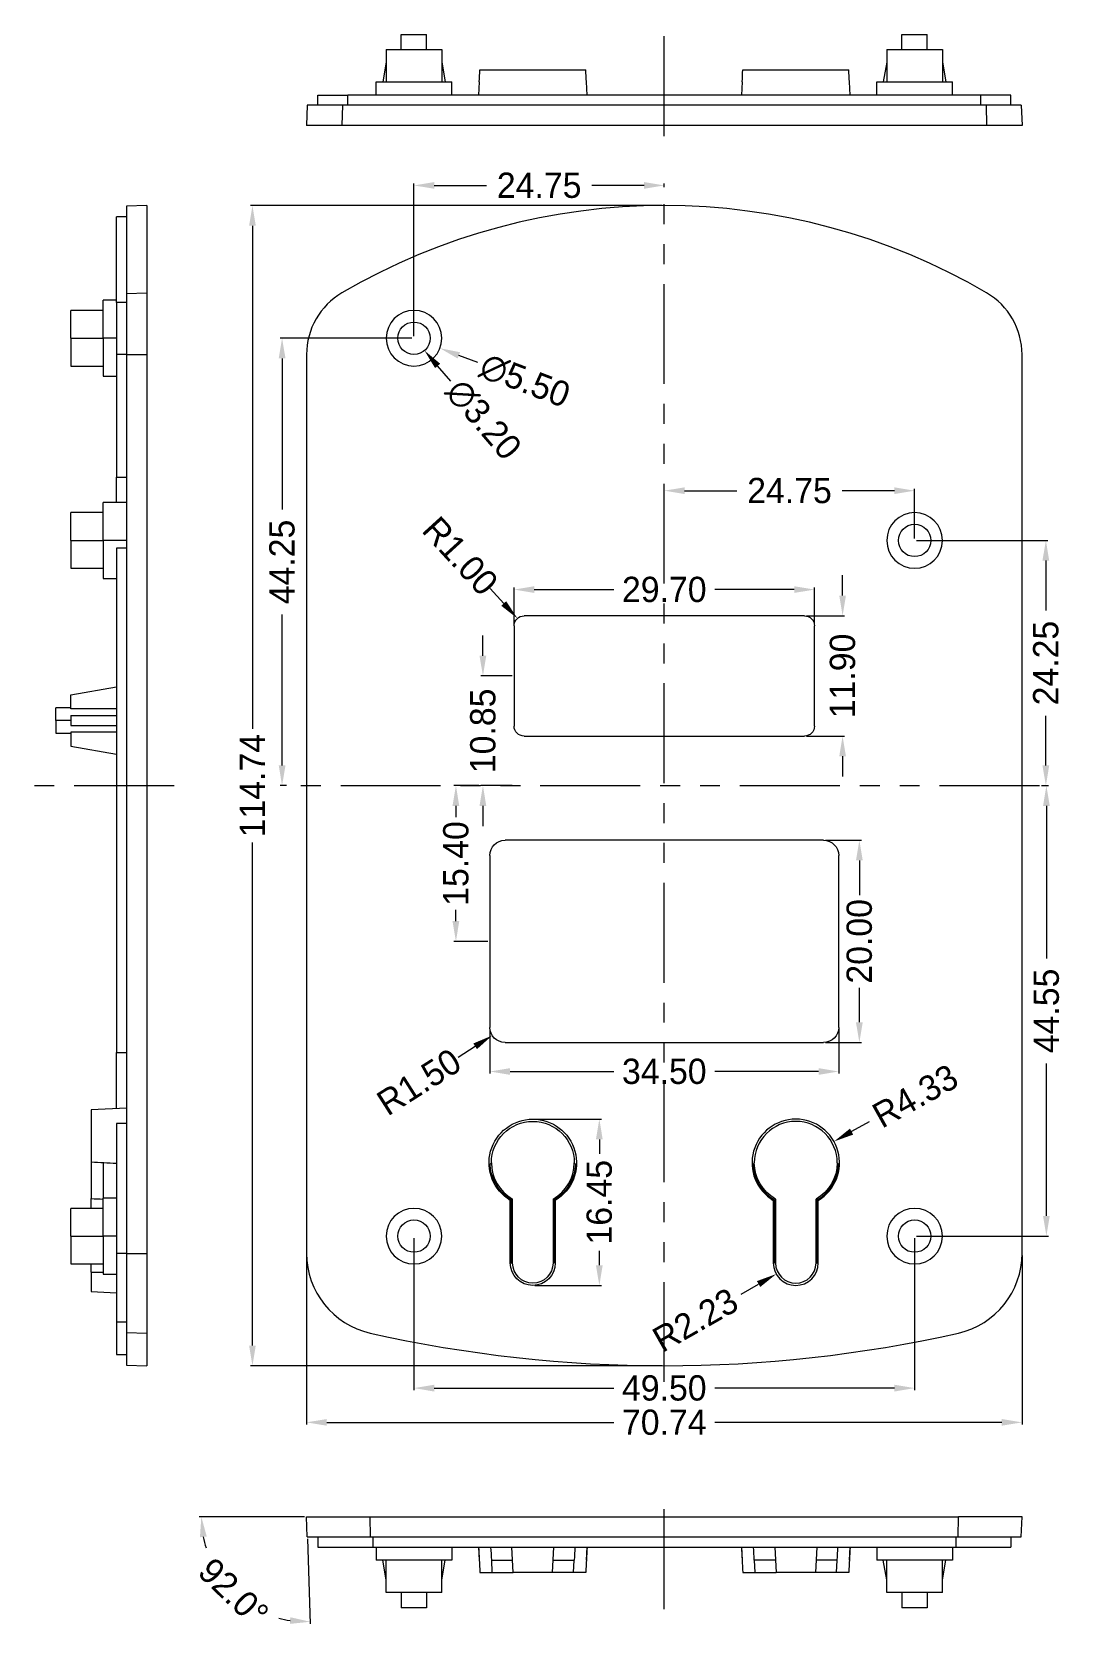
# Model space of a CAD drawing. Extents: x -222 to 335, y 201 to 414.
# Drawn here: x -222 to -120.1, y 209.3 to 367.5 of the extents above; entities that cross this region are included whole.
import ezdxf

# ---------------------------------------------------------------- set-up
doc = ezdxf.new("R2010")
doc.units = 0
doc.header["$MEASUREMENT"] = 0
doc.linetypes.add('PHANTOM', pattern=[2.5, 1.25, -0.25, 0.25, -0.25, 0.25, -0.25])
doc.layers.add('20', color=7, linetype='Continuous')
doc.dimstyles.get("Standard").update_dxf_attribs({"dimtxt": 0.18, "dimasz": 0.18, "dimexe": 0.18, "dimexo": 0.0625, "dimgap": 0.09, "dimtad": 0, "dimtih": 1, "dimtoh": 1, "dimdec": 4, "dimzin": 0, "dimdsep": 46, "dimtxsty": 'Standard', "dimcen": 0.09, "dimadec": 0, "dimazin": 0, "dimtfac": 1, "dimtdec": 4, "dimtofl": 0, "dimtmove": 0, "dimatfit": 3, "dimfxl": 0, "dimtolj": 1, "dimtzin": 0, "dimarcsym": 0})

# ---------------------------------------------------------------- blocks, each defined once
blk = doc.blocks.new('*D75')
at = {"color": 4, "linetype": 'Continuous', "lineweight": 9}
for p, q in [((-184.25, 248.25), (-184.25, 233.22)), ((-134.75, 248.25), (-134.75, 233.22)), ((-182.25, 233.42), (-164.49, 233.42)), ((-136.75, 233.42), (-154.51, 233.42))]:
    blk.add_line(p, q, dxfattribs=at)
for points in [[(-182.25, 233.75), (-182.25, 233.08), (-184.25, 233.42)], [(-136.75, 233.75), (-136.75, 233.08), (-134.75, 233.42)]]:
    blk.add_solid(points, dxfattribs=at)
at = {"layer": 'Defpoints', "color": 0, "linetype": 'Continuous', "lineweight": 9}
for p in [(-184.25, 248.45), (-134.75, 248.45), (-134.75, 233.42)]:
    blk.add_point(p, dxfattribs=at)
at = {"color": 3, "linetype": 'Continuous', "lineweight": 9, "insert": (-159.5, 233.42), "char_height": 2.5, "attachment_point": 5}
blk.add_mtext('\\A1;49.50', dxfattribs=at)
blk = doc.blocks.new('*D76')
at = {"color": 4, "linetype": 'Continuous', "lineweight": 9}
for p, q in [((-194.87, 246.53), (-194.87, 229.83)), ((-124.13, 246.53), (-124.13, 229.83)), ((-192.87, 230.03), (-164.49, 230.03)), ((-126.13, 230.03), (-154.51, 230.03))]:
    blk.add_line(p, q, dxfattribs=at)
for points in [[(-192.87, 230.36), (-192.87, 229.7), (-194.87, 230.03)], [(-126.13, 230.36), (-126.13, 229.7), (-124.13, 230.03)]]:
    blk.add_solid(points, dxfattribs=at)
at = {"layer": 'Defpoints', "color": 0, "linetype": 'Continuous', "lineweight": 9}
for p in [(-194.87, 246.73), (-124.13, 246.73), (-124.13, 230.03)]:
    blk.add_point(p, dxfattribs=at)
at = {"color": 3, "linetype": 'Continuous', "lineweight": 9, "insert": (-159.5, 230.03), "char_height": 2.5, "attachment_point": 5}
blk.add_mtext('\\A1;70.74', dxfattribs=at)
blk = doc.blocks.new('*D77')
at = {"color": 4, "linetype": 'Continuous', "lineweight": 9}
for p, q in [((-176.75, 268.9), (-176.75, 264.53)), ((-142.25, 268.9), (-142.25, 264.53)), ((-174.75, 264.73), (-164.49, 264.73)), ((-144.25, 264.73), (-154.51, 264.73))]:
    blk.add_line(p, q, dxfattribs=at)
for points in [[(-174.75, 265.06), (-174.75, 264.4), (-176.75, 264.73)], [(-144.25, 265.06), (-144.25, 264.4), (-142.25, 264.73)]]:
    blk.add_solid(points, dxfattribs=at)
at = {"layer": 'Defpoints', "color": 0, "linetype": 'Continuous', "lineweight": 9}
for p in [(-176.75, 269.1), (-142.25, 269.1), (-142.25, 264.73)]:
    blk.add_point(p, dxfattribs=at)
at = {"color": 3, "linetype": 'Continuous', "lineweight": 9, "insert": (-159.5, 264.73), "char_height": 2.5, "attachment_point": 5}
blk.add_mtext('\\A1;34.50', dxfattribs=at)
blk = doc.blocks.new('*D78')
at = {"color": 4, "linetype": 'Continuous', "lineweight": 9}
for p, q in [((-174.35, 309), (-174.35, 312.59)), ((-172.35, 312.39), (-164.49, 312.39)), ((-146.65, 312.39), (-154.51, 312.39)), ((-144.65, 309), (-144.65, 312.59))]:
    blk.add_line(p, q, dxfattribs=at)
for points in [[(-172.35, 312.72), (-172.35, 312.06), (-174.35, 312.39)], [(-146.65, 312.72), (-146.65, 312.06), (-144.65, 312.39)]]:
    blk.add_solid(points, dxfattribs=at)
at = {"layer": 'Defpoints', "color": 0, "linetype": 'Continuous', "lineweight": 9}
for p in [(-144.65, 312.39), (-174.35, 308.8), (-144.65, 308.8)]:
    blk.add_point(p, dxfattribs=at)
at = {"color": 3, "linetype": 'Continuous', "lineweight": 9, "insert": (-159.5, 312.39), "char_height": 2.5, "attachment_point": 5}
blk.add_mtext('\\A1;29.70', dxfattribs=at)
blk = doc.blocks.new('*D79')
at = {"color": 4, "linetype": 'Continuous', "lineweight": 9}
for p, q in [((-184.25, 337.45), (-184.25, 352.56)), ((-182.25, 352.36), (-177.07, 352.36)), ((-161.5, 352.36), (-166.67, 352.36)), ((-159.5, 352.2), (-159.5, 352.56))]:
    blk.add_line(p, q, dxfattribs=at)
for points in [[(-182.25, 352.69), (-182.25, 352.03), (-184.25, 352.36)], [(-161.5, 352.69), (-161.5, 352.03), (-159.5, 352.36)]]:
    blk.add_solid(points, dxfattribs=at)
at = {"layer": 'Defpoints', "color": 0, "linetype": 'Continuous', "lineweight": 9}
for p in [(-184.25, 352.36), (-159.5, 352), (-184.25, 337.25)]:
    blk.add_point(p, dxfattribs=at)
at = {"color": 3, "linetype": 'Continuous', "lineweight": 9, "insert": (-171.87, 352.36), "char_height": 2.5, "attachment_point": 5}
blk.add_mtext('\\A1;24.75', dxfattribs=at)
blk = doc.blocks.new('*D80')
at = {"color": 4, "linetype": 'Continuous', "lineweight": 9}
for p, q in [((-159.5, 317.45), (-159.5, 322.37)), ((-157.5, 322.17), (-152.32, 322.17)), ((-136.75, 322.17), (-141.92, 322.17)), ((-134.75, 317.45), (-134.75, 322.37))]:
    blk.add_line(p, q, dxfattribs=at)
for points in [[(-157.5, 322.5), (-157.5, 321.84), (-159.5, 322.17)], [(-136.75, 322.5), (-136.75, 321.84), (-134.75, 322.17)]]:
    blk.add_solid(points, dxfattribs=at)
at = {"layer": 'Defpoints', "color": 0, "linetype": 'Continuous', "lineweight": 9}
for p in [(-159.5, 322.17), (-159.5, 317.25), (-134.75, 317.25)]:
    blk.add_point(p, dxfattribs=at)
at = {"color": 3, "linetype": 'Continuous', "lineweight": 9, "insert": (-147.12, 322.17), "char_height": 2.5, "attachment_point": 5}
blk.add_mtext('\\A1;24.75', dxfattribs=at)
blk = doc.blocks.new('*D81')
at = {"color": 4, "linetype": 'Continuous', "lineweight": 9}
for p, q in [((-159.7, 350.37), (-200.42, 350.37)), ((-200.22, 348.37), (-200.22, 298.61)), ((-200.22, 237.63), (-200.22, 287.38)), ((-159.7, 235.63), (-200.42, 235.63))]:
    blk.add_line(p, q, dxfattribs=at)
for points in [[(-200.55, 348.37), (-199.89, 348.37), (-200.22, 350.37)], [(-200.55, 237.63), (-199.89, 237.63), (-200.22, 235.63)]]:
    blk.add_solid(points, dxfattribs=at)
at = {"layer": 'Defpoints', "color": 0, "linetype": 'Continuous', "lineweight": 9}
for p in [(-159.5, 350.37), (-200.22, 235.63), (-159.5, 235.63)]:
    blk.add_point(p, dxfattribs=at)
at = {"color": 3, "linetype": 'Continuous', "lineweight": 9, "insert": (-200.22, 293), "char_height": 2.5, "attachment_point": 5, "rotation": 90}
blk.add_mtext('\\A1;114.74', dxfattribs=at)
blk = doc.blocks.new('*D82')
at = {"color": 4, "linetype": 'Continuous', "lineweight": 9}
for p, q in [((-122.21, 293), (-121.52, 293)), ((-121.72, 291), (-121.72, 275.92)), ((-121.72, 250.45), (-121.72, 265.52)), ((-134.55, 248.45), (-121.52, 248.45))]:
    blk.add_line(p, q, dxfattribs=at)
for points in [[(-122.05, 291), (-121.39, 291), (-121.72, 293)], [(-122.05, 250.45), (-121.39, 250.45), (-121.72, 248.45)]]:
    blk.add_solid(points, dxfattribs=at)
at = {"layer": 'Defpoints', "color": 0, "linetype": 'Continuous', "lineweight": 9}
for p in [(-122.41, 293), (-121.72, 293), (-134.75, 248.45)]:
    blk.add_point(p, dxfattribs=at)
at = {"color": 3, "linetype": 'Continuous', "lineweight": 9, "insert": (-121.72, 270.72), "char_height": 2.5, "attachment_point": 5, "rotation": 90}
blk.add_mtext('\\A1;44.55', dxfattribs=at)
blk = doc.blocks.new('*D83')
at = {"color": 4, "linetype": 'Continuous', "lineweight": 9}
for p, q in [((-134.55, 317.25), (-121.57, 317.25)), ((-121.77, 315.25), (-121.77, 310.32)), ((-121.77, 295), (-121.77, 299.92)), ((-122.21, 293), (-121.57, 293))]:
    blk.add_line(p, q, dxfattribs=at)
for points in [[(-122.11, 315.25), (-121.44, 315.25), (-121.77, 317.25)], [(-122.11, 295), (-121.44, 295), (-121.77, 293)]]:
    blk.add_solid(points, dxfattribs=at)
at = {"layer": 'Defpoints', "color": 0, "linetype": 'Continuous', "lineweight": 9}
for p in [(-134.75, 317.25), (-121.77, 317.25), (-122.41, 293)]:
    blk.add_point(p, dxfattribs=at)
at = {"color": 3, "linetype": 'Continuous', "lineweight": 9, "insert": (-121.77, 305.12), "char_height": 2.5, "attachment_point": 5, "rotation": 90}
blk.add_mtext('\\A1;24.25', dxfattribs=at)
blk = doc.blocks.new('*D84')
at = {"color": 4, "linetype": 'Continuous', "lineweight": 9}
for p, q in [((-184.45, 337.25), (-197.49, 337.25)), ((-197.29, 335.25), (-197.29, 320.32)), ((-197.29, 295), (-197.29, 309.92)), ((-196.86, 293), (-197.49, 293))]:
    blk.add_line(p, q, dxfattribs=at)
for points in [[(-197.62, 335.25), (-196.95, 335.25), (-197.29, 337.25)], [(-197.62, 295), (-196.95, 295), (-197.29, 293)]]:
    blk.add_solid(points, dxfattribs=at)
at = {"layer": 'Defpoints', "color": 0, "linetype": 'Continuous', "lineweight": 9}
for p in [(-197.29, 337.25), (-184.25, 337.25), (-196.66, 293)]:
    blk.add_point(p, dxfattribs=at)
at = {"color": 3, "linetype": 'Continuous', "lineweight": 9, "insert": (-197.29, 315.12), "char_height": 2.5, "attachment_point": 5, "rotation": 90}
blk.add_mtext('\\A1;44.25', dxfattribs=at)
blk = doc.blocks.new('*D85')
at = {"color": 4, "linetype": 'Continuous', "lineweight": 9}
for p, q in [((-177.43, 305.85), (-177.43, 307.85)), ((-174.55, 303.85), (-177.63, 303.85)), ((-174.55, 293), (-177.63, 293)), ((-177.43, 291), (-177.43, 289))]:
    blk.add_line(p, q, dxfattribs=at)
for points in [[(-177.77, 305.85), (-177.1, 305.85), (-177.43, 303.85)], [(-177.77, 291), (-177.1, 291), (-177.43, 293)]]:
    blk.add_solid(points, dxfattribs=at)
at = {"layer": 'Defpoints', "color": 0, "linetype": 'Continuous', "lineweight": 9}
for p in [(-177.43, 303.85), (-174.35, 303.85), (-174.35, 293)]:
    blk.add_point(p, dxfattribs=at)
at = {"color": 3, "linetype": 'Continuous', "lineweight": 9, "insert": (-177.43, 298.42), "char_height": 2.5, "attachment_point": 5, "rotation": 90}
blk.add_mtext('\\A1;10.85', dxfattribs=at)
blk = doc.blocks.new('*D86')
at = {"color": 4, "linetype": 'Continuous', "lineweight": 9}
for p, q in [((-177.83, 293), (-180.3, 293)), ((-180.1, 291), (-180.1, 289.87)), ((-180.1, 279.6), (-180.1, 280.72)), ((-176.95, 277.6), (-180.3, 277.6))]:
    blk.add_line(p, q, dxfattribs=at)
for points in [[(-180.44, 291), (-179.77, 291), (-180.1, 293)], [(-180.44, 279.6), (-179.77, 279.6), (-180.1, 277.6)]]:
    blk.add_solid(points, dxfattribs=at)
at = {"layer": 'Defpoints', "color": 0, "linetype": 'Continuous', "lineweight": 9}
for p in [(-180.1, 293), (-177.63, 293), (-176.75, 277.6)]:
    blk.add_point(p, dxfattribs=at)
at = {"color": 3, "linetype": 'Continuous', "lineweight": 9, "insert": (-180.1, 285.3), "char_height": 2.5, "attachment_point": 5, "rotation": 90}
blk.add_mtext('\\A1;15.40', dxfattribs=at)
blk = doc.blocks.new('*D87')
at = {"color": 4, "linetype": 'Continuous', "lineweight": 9}
for p, q in [((-141.87, 311.8), (-141.87, 313.8)), ((-145.45, 309.8), (-141.67, 309.8)), ((-145.45, 297.9), (-141.67, 297.9)), ((-141.87, 295.9), (-141.87, 293.9))]:
    blk.add_line(p, q, dxfattribs=at)
for points in [[(-142.2, 311.8), (-141.54, 311.8), (-141.87, 309.8)], [(-142.2, 295.9), (-141.54, 295.9), (-141.87, 297.9)]]:
    blk.add_solid(points, dxfattribs=at)
at = {"layer": 'Defpoints', "color": 0, "linetype": 'Continuous', "lineweight": 9}
for p in [(-145.65, 309.8), (-145.65, 297.9), (-141.87, 297.9)]:
    blk.add_point(p, dxfattribs=at)
at = {"color": 3, "linetype": 'Continuous', "lineweight": 9, "insert": (-141.87, 303.85), "char_height": 2.5, "attachment_point": 5, "rotation": 90}
blk.add_mtext('\\A1;11.90', dxfattribs=at)
blk = doc.blocks.new('*D88')
at = {"color": 4, "linetype": 'Continuous', "lineweight": 9}
for p, q in [((-143.55, 287.6), (-140.01, 287.6)), ((-140.21, 285.6), (-140.21, 282.17)), ((-140.21, 269.6), (-140.21, 273.02)), ((-143.55, 267.6), (-140.01, 267.6))]:
    blk.add_line(p, q, dxfattribs=at)
for points in [[(-140.55, 285.6), (-139.88, 285.6), (-140.21, 287.6)], [(-140.55, 269.6), (-139.88, 269.6), (-140.21, 267.6)]]:
    blk.add_solid(points, dxfattribs=at)
at = {"layer": 'Defpoints', "color": 0, "linetype": 'Continuous', "lineweight": 9}
for p in [(-143.75, 287.6), (-143.75, 267.6), (-140.21, 267.6)]:
    blk.add_point(p, dxfattribs=at)
at = {"color": 3, "linetype": 'Continuous', "lineweight": 9, "insert": (-140.21, 277.6), "char_height": 2.5, "attachment_point": 5, "rotation": 90}
blk.add_mtext('\\A1;20.00', dxfattribs=at)
blk = doc.blocks.new('*D89')
at = {"color": 4, "linetype": 'Continuous', "lineweight": 9}
blk.add_line((-176.72, 312.49), (-175.37, 311.01), dxfattribs=at)
blk.add_solid([(-175.13, 311.24), (-175.62, 310.79), (-174.02, 309.54)], dxfattribs=at)
at = {"layer": 'Defpoints', "color": 0, "linetype": 'Continuous', "lineweight": 9}
for p in [(-174.02, 309.54), (-173.35, 308.8)]:
    blk.add_point(p, dxfattribs=at)
at = {"color": 3, "linetype": 'Continuous', "lineweight": 9, "insert": (-179.67, 315.71), "char_height": 2.5, "attachment_point": 5, "rotation": 312.4069}
blk.add_mtext('\\A1;R1.00', dxfattribs=at)
blk = doc.blocks.new('*D90')
at = {"color": 4, "linetype": 'Continuous', "lineweight": 9}
blk.add_line((-179.89, 266.14), (-178.2, 267.22), dxfattribs=at)
blk.add_solid([(-178.38, 267.5), (-178.02, 266.94), (-176.51, 268.29)], dxfattribs=at)
at = {"layer": 'Defpoints', "color": 0, "linetype": 'Continuous', "lineweight": 9}
for p in [(-175.25, 269.1), (-176.51, 268.29)]:
    blk.add_point(p, dxfattribs=at)
at = {"color": 3, "linetype": 'Continuous', "lineweight": 9, "insert": (-183.75, 263.69), "char_height": 2.5, "attachment_point": 5, "rotation": 32.4868}
blk.add_mtext('\\A1;R1.50', dxfattribs=at)
blk = doc.blocks.new('*D91')
at = {"color": 4, "linetype": 'Continuous', "lineweight": 9}
blk.add_line((-177.94, 334.84), (-179.81, 335.55), dxfattribs=at)
blk.add_solid([(-179.69, 335.86), (-179.93, 335.24), (-181.68, 336.26)], dxfattribs=at)
at = {"layer": 'Defpoints', "color": 0, "linetype": 'Continuous', "lineweight": 9}
for p in [(-186.82, 338.23), (-181.68, 336.26)]:
    blk.add_point(p, dxfattribs=at)
at = {"color": 3, "linetype": 'Continuous', "lineweight": 9, "insert": (-173.28, 333.05), "char_height": 2.5, "attachment_point": 5, "rotation": 339.0641}
blk.add_mtext('\\A1;∅5.50', dxfattribs=at)
blk = doc.blocks.new('*D92')
at = {"color": 4, "linetype": 'Continuous', "lineweight": 9}
blk.add_line((-180.61, 332.99), (-181.91, 334.51), dxfattribs=at)
blk.add_solid([(-181.66, 334.73), (-182.16, 334.29), (-183.21, 336.03)], dxfattribs=at)
at = {"layer": 'Defpoints', "color": 0, "linetype": 'Continuous', "lineweight": 9}
for p in [(-185.29, 338.46), (-183.21, 336.03)]:
    blk.add_point(p, dxfattribs=at)
at = {"color": 3, "linetype": 'Continuous', "lineweight": 9, "insert": (-177.37, 329.2), "char_height": 2.5, "attachment_point": 5, "rotation": 310.518}
blk.add_mtext('\\A1;∅3.20', dxfattribs=at)
blk = doc.blocks.new('*D94')
at = {"color": 4, "linetype": 'Continuous', "lineweight": 9}
blk.add_line((-139.23, 259.76), (-140.98, 258.79), dxfattribs=at)
blk.add_solid([(-141.14, 259.08), (-140.82, 258.49), (-142.72, 257.81)], dxfattribs=at)
at = {"layer": 'Defpoints', "color": 0, "linetype": 'Continuous', "lineweight": 9}
for p in [(-142.72, 257.81), (-146.5, 255.7)]:
    blk.add_point(p, dxfattribs=at)
at = {"color": 3, "linetype": 'Continuous', "lineweight": 9, "insert": (-134.69, 262.3), "char_height": 2.5, "attachment_point": 5, "rotation": 29.2227}
blk.add_mtext('\\A1;R4.33', dxfattribs=at)
blk = doc.blocks.new('*D95')
at = {"color": 4, "linetype": 'Continuous', "lineweight": 9}
blk.add_line((-151.91, 242.72), (-150.17, 243.71), dxfattribs=at)
blk.add_solid([(-150.34, 244), (-150.01, 243.42), (-148.43, 244.7)], dxfattribs=at)
at = {"layer": 'Defpoints', "color": 0, "linetype": 'Continuous', "lineweight": 9}
for p in [(-146.5, 245.8), (-148.43, 244.7)]:
    blk.add_point(p, dxfattribs=at)
at = {"color": 3, "linetype": 'Continuous', "lineweight": 9, "insert": (-156.43, 240.15), "char_height": 2.5, "attachment_point": 5, "rotation": 29.6201}
blk.add_mtext('\\A1;R2.23', dxfattribs=at)
blk = doc.blocks.new('*D96')
at = {"color": 4, "linetype": 'Continuous', "lineweight": 9}
for p, q in [((-172.3, 260.02), (-165.72, 260.02)), ((-165.92, 258.02), (-165.92, 256.58)), ((-165.92, 245.57), (-165.92, 247.01)), ((-172.3, 243.57), (-165.72, 243.57))]:
    blk.add_line(p, q, dxfattribs=at)
for points in [[(-166.26, 258.02), (-165.59, 258.02), (-165.92, 260.02)], [(-166.26, 245.57), (-165.59, 245.57), (-165.92, 243.57)]]:
    blk.add_solid(points, dxfattribs=at)
at = {"layer": 'Defpoints', "color": 0, "linetype": 'Continuous', "lineweight": 9}
for p in [(-172.5, 260.02), (-172.5, 243.57), (-165.92, 243.57)]:
    blk.add_point(p, dxfattribs=at)
at = {"color": 3, "linetype": 'Continuous', "lineweight": 9, "insert": (-165.92, 251.8), "char_height": 2.5, "attachment_point": 5, "rotation": 90}
blk.add_mtext('\\A1;16.45', dxfattribs=at)
blk = doc.blocks.new('*D130')
at = {"color": 4, "linetype": 'Continuous', "lineweight": 9}
for p, q in [((-195.07, 220.7), (-205.47, 220.7)), ((-194.79, 218.5), (-194.5, 210.11))]:
    blk.add_line(p, q, dxfattribs=at)
for start, end in [(191.0381, 197.3091), (254.6909, 260.9619)]:
    blk.add_arc((-194.87, 220.7), 10.4, start, end, dxfattribs=at)
for points in [[(-205.41, 218.67), (-204.74, 218.74), (-205.27, 220.7)], [(-196.48, 210.76), (-196.52, 210.1), (-194.51, 210.31)]]:
    blk.add_solid(points, dxfattribs=at)
at = {"layer": 'Defpoints', "color": 0, "linetype": 'Continuous', "lineweight": 9}
for p in [(-194.87, 220.7), (-194.87, 220.7), (-188.57, 220.7), (-194.8, 218.7), (-203.81, 215.39)]:
    blk.add_point(p, dxfattribs=at)
at = {"color": 3, "linetype": 'Continuous', "lineweight": 9, "insert": (-202.09, 213.22), "char_height": 2.5, "attachment_point": 5, "rotation": 316}
blk.add_mtext('\\A1;92.0°', dxfattribs=at)

msp = doc.modelspace()

# ---------------------------------------------------------------- linework, layer by layer
at = {"layer": '20', "color": 7, "linetype": 'Continuous', "lineweight": 9}
for p, q in [((-185.498, 365.795), (-185.498, 367.295)), ((-185.498, 367.295), (-182.998, 367.295)), ((-182.998, 365.795), (-182.998, 367.295)), ((-135.998, 367.295), (-133.498, 367.295)), ((-135.998, 365.795), (-135.998, 367.295)), ((-133.498, 365.795), (-133.498, 367.295)), ((-186.998, 365.795), (-186.998, 362.595)), ((-186.998, 365.795), (-181.498, 365.795)), ((-181.498, 365.795), (-181.498, 362.595)), ((-137.498, 365.795), (-137.498, 362.595)), ((-137.498, 365.795), (-131.998, 365.795)), ((-131.998, 365.795), (-131.998, 362.595)), ((-186.998, 364.548), (-187.343, 362.595)), ((-181.498, 364.548), (-181.154, 362.595)), ((-137.498, 364.548), (-137.843, 362.595)), ((-131.998, 364.548), (-131.654, 362.595)), ((-187.998, 361.295), (-187.998, 362.595)), ((-187.998, 362.595), (-180.498, 362.595)), ((-180.498, 361.295), (-180.498, 362.595)), ((-177.798, 362.595), (-177.867, 361.295)), ((-177.735, 363.795), (-167.262, 363.795)), ((-167.13, 361.295), (-167.198, 362.595)), ((-151.798, 362.595), (-151.867, 361.295)), ((-151.735, 363.795), (-141.262, 363.795)), ((-141.13, 361.295), (-141.198, 362.595)), ((-138.498, 361.295), (-138.498, 362.595)), ((-138.498, 362.595), (-130.998, 362.595)), ((-130.998, 361.295), (-130.998, 362.595)), ((-193.748, 360.295), (-193.748, 361.295)), ((-193.748, 361.295), (-190.801, 361.295)), ((-190.801, 360.295), (-190.801, 361.295)), ((-128.196, 361.295), (-190.801, 361.295)), ((-128.196, 360.295), (-128.196, 361.295)), ((-125.248, 361.295), (-128.196, 361.295)), ((-125.248, 360.295), (-125.248, 361.295)), ((-194.798, 360.295), (-194.868, 358.295)), ((-191.33, 360.295), (-194.798, 360.295)), ((-191.33, 360.295), (-191.366, 358.295)), ((-127.667, 360.295), (-191.33, 360.295)), ((-127.667, 360.295), (-127.631, 358.295)), ((-124.198, 360.295), (-127.667, 360.295)), ((-124.198, 360.295), (-124.129, 358.295)), ((-191.366, 358.295), (-194.868, 358.295)), ((-127.631, 358.295), (-191.366, 358.295)), ((-124.129, 358.295), (-127.631, 358.295)), ((-210.662, 350.367), (-212.662, 350.297)), ((-212.662, 350.297), (-212.662, 341.678)), ((-210.662, 350.367), (-210.662, 341.738)), ((-213.662, 340.771), (-213.662, 349.247)), ((-212.662, 349.247), (-213.662, 349.247)), ((-214.962, 337.247), (-214.962, 340.997)), ((-213.662, 340.997), (-214.962, 340.997)), ((-212.662, 340.771), (-213.662, 340.771)), ((-213.662, 340.771), (-213.662, 335.634)), ((-212.662, 341.678), (-210.662, 341.738)), ((-212.662, 341.678), (-212.662, 335.634)), ((-210.662, 341.738), (-210.662, 335.634)), ((-218.162, 337.247), (-218.162, 339.997)), ((-214.962, 339.997), (-218.162, 339.997)), ((-218.162, 337.247), (-218.162, 334.497)), ((-218.162, 337.247), (-214.962, 337.247)), ((-213.662, 337.247), (-214.962, 337.247)), ((-214.962, 337.247), (-214.962, 333.497)), ((-212.662, 335.634), (-213.662, 335.634)), ((-213.662, 335.634), (-213.662, 323.497)), ((-212.662, 335.634), (-212.662, 246.734)), ((-212.662, 335.634), (-210.662, 335.634)), ((-210.662, 335.634), (-210.662, 246.734)), ((-194.868, 335.634), (-194.868, 246.734)), ((-124.129, 246.734), (-124.129, 335.634)), ((-218.162, 334.497), (-214.962, 334.497)), ((-214.962, 333.497), (-213.662, 333.497)), ((-213.662, 323.497), (-212.662, 323.497)), ((-213.662, 320.996), (-213.662, 323.497)), ((-218.162, 317.247), (-218.162, 319.997)), ((-214.962, 319.997), (-218.162, 319.997)), ((-212.662, 320.997), (-214.962, 320.997)), ((-214.962, 317.247), (-214.962, 320.997)), ((-218.162, 317.247), (-218.162, 314.497)), ((-218.162, 317.247), (-214.962, 317.247)), ((-212.662, 317.247), (-214.962, 317.247)), ((-214.962, 317.247), (-214.962, 313.497)), ((-213.662, 316.497), (-213.662, 266.597)), ((-212.662, 316.497), (-213.662, 316.497)), ((-218.162, 314.497), (-214.962, 314.497)), ((-214.962, 313.497), (-213.662, 313.497)), ((-174.348, 308.797), (-174.348, 298.897)), ((-145.648, 309.797), (-173.348, 309.797)), ((-144.648, 298.897), (-144.648, 308.797)), ((-218.162, 301.977), (-213.662, 302.771)), ((-218.162, 300.697), (-219.662, 300.697)), ((-219.662, 299.447), (-219.662, 300.697)), ((-218.162, 300.593), (-218.162, 301.977)), ((-218.162, 299.447), (-219.662, 299.447)), ((-219.662, 299.447), (-219.662, 298.197)), ((-213.662, 300.593), (-218.162, 300.593)), ((-218.162, 299.947), (-218.162, 298.947)), ((-218.162, 299.947), (-213.662, 299.947)), ((-219.662, 298.197), (-218.162, 298.197)), ((-218.162, 298.947), (-213.662, 298.947)), ((-213.662, 298.301), (-218.162, 298.301)), ((-218.162, 298.301), (-218.162, 296.917)), ((-173.348, 297.897), (-145.648, 297.897)), ((-218.162, 296.917), (-213.662, 296.123)), ((-143.748, 287.597), (-175.248, 287.597)), ((-176.748, 286.097), (-176.748, 269.097)), ((-142.248, 269.097), (-142.248, 286.097)), ((-175.248, 267.597), (-143.748, 267.597)), ((-213.662, 261.065), (-213.662, 266.598)), ((-213.662, 266.597), (-212.662, 266.597)), ((-212.662, 261.118), (-216.162, 260.934)), ((-216.162, 260.934), (-216.162, 255.76)), ((-212.662, 259.597), (-213.662, 259.597)), ((-213.662, 259.597), (-213.662, 246.734)), ((-216.162, 255.76), (-216.162, 252.155)), ((-214.962, 255.697), (-214.962, 252.197)), ((-216.162, 251.197), (-216.162, 252.155)), ((-214.962, 248.447), (-214.962, 252.197)), ((-213.662, 252.197), (-214.962, 252.197)), ((-174.724, 245.797), (-174.724, 251.988)), ((-174.619, 245.797), (-174.619, 252.048)), ((-174.498, 245.797), (-174.498, 252.118)), ((-170.498, 252.118), (-170.498, 245.797)), ((-170.378, 252.048), (-170.378, 245.797)), ((-170.273, 251.988), (-170.273, 245.797)), ((-148.724, 251.988), (-148.724, 245.797)), ((-148.619, 252.048), (-148.619, 245.797)), ((-148.498, 252.118), (-148.498, 245.797)), ((-144.498, 245.797), (-144.498, 252.118)), ((-144.378, 245.797), (-144.378, 252.048)), ((-144.273, 245.797), (-144.273, 251.988)), ((-218.162, 248.447), (-218.162, 251.197)), ((-214.962, 251.197), (-218.162, 251.197)), ((-218.162, 248.447), (-214.962, 248.447)), ((-218.162, 248.447), (-218.162, 245.697)), ((-213.662, 248.447), (-214.962, 248.447)), ((-214.962, 248.447), (-214.962, 244.697)), ((-218.162, 245.697), (-214.962, 245.697)), ((-216.162, 244.897), (-216.162, 245.697)), ((-212.662, 246.734), (-213.662, 246.734)), ((-213.662, 246.734), (-213.662, 239.954)), ((-212.662, 246.734), (-210.662, 246.734)), ((-212.662, 246.734), (-212.662, 238.93)), ((-210.662, 246.734), (-210.662, 238.862)), ((-174.724, 245.797), (-174.619, 245.797)), ((-174.619, 245.797), (-174.498, 245.797)), ((-170.378, 245.797), (-170.498, 245.797)), ((-170.273, 245.797), (-170.378, 245.797)), ((-148.724, 245.797), (-148.619, 245.797)), ((-148.498, 245.797), (-148.619, 245.797)), ((-144.498, 245.797), (-144.378, 245.797)), ((-144.273, 245.797), (-144.378, 245.797)), ((-216.162, 244.897), (-214.962, 244.897)), ((-216.162, 244.897), (-216.162, 242.96)), ((-214.962, 244.697), (-213.662, 244.697)), ((-216.162, 242.96), (-213.662, 242.829)), ((-212.662, 239.954), (-213.662, 239.954)), ((-213.662, 239.954), (-213.662, 236.747)), ((-212.662, 238.93), (-210.662, 238.862)), ((-212.662, 238.93), (-212.662, 235.697)), ((-210.662, 238.862), (-210.662, 235.627)), ((-213.662, 236.747), (-212.662, 236.747)), ((-212.662, 235.697), (-210.662, 235.627)), ((-194.798, 218.698), (-194.868, 220.698)), ((-194.868, 220.698), (-188.572, 220.698)), ((-188.557, 218.698), (-188.572, 220.698)), ((-188.572, 220.698), (-130.425, 220.698)), ((-130.44, 218.698), (-130.425, 220.698)), ((-124.129, 220.698), (-130.425, 220.698)), ((-124.198, 218.698), (-124.129, 220.698)), ((-194.798, 218.698), (-188.557, 218.698)), ((-193.748, 218.698), (-193.748, 217.697)), ((-188.557, 218.698), (-130.44, 218.698)), ((-188.326, 218.698), (-188.326, 217.697)), ((-130.671, 218.698), (-130.671, 217.697)), ((-130.44, 218.698), (-124.198, 218.698)), ((-125.248, 218.698), (-125.248, 217.697)), ((-193.748, 217.697), (-188.326, 217.697)), ((-188.326, 217.697), (-130.671, 217.697)), ((-187.998, 217.697), (-187.998, 216.398)), ((-180.498, 217.697), (-180.498, 216.398)), ((-177.867, 217.697), (-177.798, 216.397)), ((-174.436, 215.198), (-174.567, 217.697)), ((-170.561, 215.198), (-170.43, 217.697)), ((-167.198, 216.397), (-167.13, 217.697)), ((-151.867, 217.697), (-151.798, 216.397)), ((-148.567, 217.697), (-148.436, 215.198)), ((-144.43, 217.697), (-144.561, 215.198)), ((-141.198, 216.397), (-141.13, 217.697)), ((-138.498, 217.697), (-138.498, 216.398)), ((-130.998, 217.697), (-130.998, 216.398)), ((-130.671, 217.697), (-125.248, 217.697)), ((-180.498, 216.398), (-187.998, 216.398)), ((-186.998, 214.444), (-187.343, 216.397)), ((-186.998, 213.198), (-186.998, 216.398)), ((-181.498, 213.198), (-181.498, 216.398)), ((-181.498, 214.444), (-181.154, 216.397)), ((-176.598, 216.398), (-176.536, 215.198)), ((-176.598, 216.398), (-174.498, 216.398)), ((-170.498, 216.398), (-168.398, 216.398)), ((-168.461, 215.198), (-168.398, 216.398)), ((-148.498, 216.398), (-150.598, 216.398)), ((-150.598, 216.398), (-150.536, 215.198)), ((-142.398, 216.398), (-144.498, 216.398)), ((-142.461, 215.198), (-142.398, 216.398)), ((-130.998, 216.398), (-138.498, 216.398)), ((-137.498, 214.444), (-137.843, 216.397)), ((-137.498, 213.198), (-137.498, 216.398)), ((-131.998, 213.198), (-131.998, 216.398)), ((-131.998, 214.444), (-131.654, 216.397)), ((-177.735, 215.198), (-176.536, 215.198)), ((-176.536, 215.198), (-174.436, 215.198)), ((-170.561, 215.198), (-174.436, 215.198)), ((-168.461, 215.198), (-170.561, 215.198)), ((-167.262, 215.198), (-168.461, 215.198)), ((-151.735, 215.198), (-150.536, 215.198)), ((-150.536, 215.198), (-148.436, 215.198)), ((-144.561, 215.198), (-148.436, 215.198)), ((-142.461, 215.198), (-144.561, 215.198)), ((-141.262, 215.198), (-142.461, 215.198)), ((-181.498, 213.198), (-186.998, 213.198)), ((-185.498, 213.198), (-185.498, 211.698)), ((-182.998, 213.198), (-182.998, 211.698)), ((-131.998, 213.198), (-137.498, 213.198)), ((-135.998, 213.198), (-135.998, 211.698)), ((-133.498, 213.198), (-133.498, 211.698)), ((-182.998, 211.698), (-185.498, 211.698)), ((-133.498, 211.698), (-135.998, 211.698))]:
    msp.add_line(p, q, dxfattribs=at)
at = {"layer": '20', "color": 1, "linetype": 'PHANTOM', "lineweight": 9, "ltscale": 7.895389}
for p, q in [((-159.498, 357.238), (-159.498, 367.533)), ((-159.498, 234.034), (-159.498, 352.003)), ((-207.966, 292.997), (-222.014, 292.997)), ((-122.41, 292.997), (-196.658, 292.997)), ((-159.498, 211.572), (-159.498, 221.868))]:
    msp.add_line(p, q, dxfattribs=at)
at = {"layer": '20', "color": 7, "linetype": 'Continuous', "lineweight": 9}
for centre, radius, start, end in [((-159.498, 287.208), 63.159, 59.69838, 120.30162), ((-187.798, 335.634), 7.07, 120.30162, 180), ((-131.198, 335.634), 7.07, 0, 59.69838), ((-184.248, 337.247), 2.75, 0, 180), ((-184.248, 337.247), 2.75, 180, 0), ((-134.748, 317.247), 2.75, 0, 180), ((-134.748, 317.247), 2.75, 180, 0), ((-146.498, 255.697), 4.325, 300.96341, 239.03659), ((-146.498, 255.697), 4.1, 0, 180), ((-172.498, 255.697), 4.1, 180, 240.8036), ((-172.498, 255.697), 4.1, 299.1964, 0), ((-146.498, 255.697), 4.221, 181.63658, 239.8389), ((-146.498, 255.697), 4.221, 300.1611, 358.36342), ((-184.248, 248.447), 2.75, 0, 180), ((-134.748, 248.447), 2.75, 0, 180), ((-184.248, 248.447), 2.75, 180, 0), ((-134.748, 248.447), 2.75, 180, 0), ((-186.798, 246.734), 8.07, 180, 257.30242), ((-146.498, 245.797), 2.225, 180, 0), ((-146.498, 245.797), 2, 180, 0), ((-132.198, 246.734), 8.07, 282.69758, 0), ((-159.498, 367.898), 132.271, 257.30242, 282.69758)]:
    msp.add_arc(centre, radius, start, end, dxfattribs=at)
at = {"layer": '20', "color": 7, "linetype": 'Continuous', "lineweight": 9, "extrusion": (0, 0, -1)}
for centre, radius, start, end in [((184.248, 337.247), 1.6, 0, 180), ((184.248, 337.247), 1.6, 180, 0), ((134.748, 317.247), 1.6, 0, 180), ((134.748, 317.247), 1.6, 180, 0), ((173.348, 308.797), 1, 0, 90), ((145.648, 308.797), 1, 90, 180), ((173.348, 298.897), 1, 270, 0), ((145.648, 298.897), 1, 180, 270), ((175.248, 286.097), 1.5, 0, 90), ((143.748, 286.097), 1.5, 90, 180), ((175.248, 269.097), 1.5, 270, 0), ((143.748, 269.097), 1.5, 180, 270), ((172.498, 255.697), 4.325, 300.96341, 239.03659), ((172.498, 255.697), 4.1, 0, 180), ((172.498, 255.697), 4.221, 300.1611, 358.36342), ((172.498, 255.697), 4.221, 181.63658, 239.8389), ((146.498, 255.697), 4.1, 299.1964, 0), ((146.498, 255.697), 4.1, 180, 240.8036), ((184.248, 248.447), 1.6, 0, 180), ((134.748, 248.447), 1.6, 0, 180), ((184.248, 248.447), 1.6, 180, 0), ((134.748, 248.447), 1.6, 180, 0), ((172.498, 245.797), 2.225, 180, 0), ((172.498, 245.797), 2, 180, 0)]:
    msp.add_arc(centre, radius, start, end, dxfattribs=at)
at = {"layer": '20', "color": 7, "linetype": 'Continuous', "lineweight": 9}
for points in [[(-177.798, 362.595), (-177.777, 362.995), (-177.756, 363.395), (-177.735, 363.795)], [(-167.198, 362.595), (-167.219, 362.995), (-167.24, 363.395), (-167.262, 363.795)], [(-151.798, 362.595), (-151.777, 362.995), (-151.756, 363.395), (-151.735, 363.795)], [(-141.198, 362.595), (-141.219, 362.995), (-141.24, 363.395), (-141.262, 363.795)], [(-213.662, 255.629), (-214.495, 255.673), (-215.328, 255.716), (-216.162, 255.76)], [(-176.717, 255.576), (-176.678, 255.617), (-176.639, 255.657), (-176.598, 255.697)], [(-168.28, 255.576), (-168.319, 255.617), (-168.358, 255.657), (-168.398, 255.697)], [(-150.598, 255.697), (-150.639, 255.657), (-150.678, 255.617), (-150.717, 255.576)], [(-142.398, 255.697), (-142.358, 255.657), (-142.319, 255.617), (-142.28, 255.576)], [(-216.162, 252.155), (-215.762, 252.143), (-215.362, 252.13), (-214.962, 252.118)], [(-174.724, 251.988), (-174.689, 252.008), (-174.654, 252.028), (-174.619, 252.048)], [(-170.273, 251.988), (-170.308, 252.008), (-170.343, 252.028), (-170.378, 252.048)], [(-148.724, 251.988), (-148.689, 252.008), (-148.654, 252.028), (-148.619, 252.048)], [(-144.273, 251.988), (-144.308, 252.008), (-144.343, 252.028), (-144.378, 252.048)], [(-177.866, 217.697), (-177.823, 216.864), (-177.779, 216.031), (-177.735, 215.198)], [(-176.666, 217.697), (-176.644, 217.264), (-176.621, 216.831), (-176.598, 216.398)], [(-168.331, 217.697), (-168.353, 217.264), (-168.376, 216.831), (-168.398, 216.398)], [(-167.131, 217.697), (-167.174, 216.864), (-167.218, 216.031), (-167.262, 215.198)], [(-151.866, 217.697), (-151.823, 216.864), (-151.779, 216.031), (-151.735, 215.198)], [(-150.598, 216.398), (-150.621, 216.831), (-150.644, 217.264), (-150.666, 217.697)], [(-142.398, 216.398), (-142.376, 216.831), (-142.353, 217.264), (-142.331, 217.697)], [(-141.131, 217.697), (-141.174, 216.864), (-141.218, 216.031), (-141.262, 215.198)]]:
    msp.add_open_spline(points, degree=3, dxfattribs=at)

# ---------------------------------------------------------------- dimensions: what is measured, and where the dimension line sits
at = {"color": 1, "linetype": 'Continuous', "lineweight": 9}
for base, p1, p2, picture, middle in [((-184.248, 352.361), (-159.498, 352.003), (-184.248, 337.247), '*D79', (-171.873, 352.361)), ((-159.498, 322.17), (-134.748, 317.247), (-159.498, 317.247), '*D80', (-147.123, 322.17)), ((-144.648, 312.391), (-174.348, 308.797), (-144.648, 308.797), '*D78', (-159.498, 312.391)), ((-142.248, 264.728), (-176.748, 269.097), (-142.248, 269.097), '*D77', (-159.498, 264.728)), ((-134.748, 233.417), (-184.248, 248.447), (-134.748, 248.447), '*D75', (-159.498, 233.417)), ((-124.129, 230.031), (-194.868, 246.734), (-124.129, 246.734), '*D76', (-159.498, 230.031))]:
    dim = msp.add_linear_dim(base=base, p1=p1, p2=p2, dimstyle='Standard', override={"dimtxt": 2.5, "dimasz": 2, "dimexe": 0.2, "dimexo": 0.2, "dimgap": 0.2, "dimtih": 0, "dimtoh": 0, "dimdec": 2, "dimdsep": 0, "dimcen": 0, "dimclrd": 4, "dimclre": 4, "dimclrt": 3, "dimadec": 1, "dimtdec": 2, "dimlwd": 9, "dimlwe": 9}, dxfattribs=at)
    dim.commit()
    dim.dimension.update_dxf_attribs({"geometry": picture, "text_midpoint": middle})
dim = msp.add_linear_dim(base=(-200.222, 235.627), p1=(-159.498, 350.367), p2=(-159.498, 235.627), angle=90, dimstyle='Standard', override={"dimtxt": 2.5, "dimasz": 2, "dimexe": 0.2, "dimexo": 0.2, "dimgap": 0.2, "dimtih": 0, "dimtoh": 0, "dimdec": 2, "dimdsep": 0, "dimcen": 0, "dimclrd": 4, "dimclre": 4, "dimclrt": 3, "dimadec": 1, "dimtdec": 2, "dimlwd": 9, "dimlwe": 9}, dxfattribs=at)
dim.commit()
dim.dimension.update_dxf_attribs({"geometry": '*D81', "text_midpoint": (-200.222, 292.997), "dimtype": 160})
for base, p1, p2, picture, middle in [((-197.286, 337.247), (-196.658, 292.997), (-184.248, 337.247), '*D84', (-197.286, 315.122)), ((-121.772, 317.247), (-122.41, 292.997), (-134.748, 317.247), '*D83', (-121.772, 305.122)), ((-141.871, 297.897), (-145.648, 309.797), (-145.648, 297.897), '*D87', (-141.871, 303.847)), ((-177.434, 303.847), (-174.348, 292.997), (-174.348, 303.847), '*D85', (-177.434, 298.422)), ((-180.105, 292.997), (-176.748, 277.597), (-177.634, 292.997), '*D86', (-180.105, 285.297)), ((-121.72, 292.997), (-134.748, 248.447), (-122.41, 292.997), '*D82', (-121.72, 270.722)), ((-140.214, 267.597), (-143.748, 287.597), (-143.748, 267.597), '*D88', (-140.214, 277.597)), ((-165.925, 243.572), (-172.498, 260.022), (-172.498, 243.572), '*D96', (-165.925, 251.797))]:
    dim = msp.add_linear_dim(base=base, p1=p1, p2=p2, angle=90, dimstyle='Standard', override={"dimtxt": 2.5, "dimasz": 2, "dimexe": 0.2, "dimexo": 0.2, "dimgap": 0.2, "dimtih": 0, "dimtoh": 0, "dimdec": 2, "dimdsep": 0, "dimcen": 0, "dimclrd": 4, "dimclre": 4, "dimclrt": 3, "dimadec": 1, "dimtdec": 2, "dimlwd": 9, "dimlwe": 9}, dxfattribs=at)
    dim.commit()
    dim.dimension.update_dxf_attribs({"geometry": picture, "text_midpoint": middle})
for p1, p2, picture, middle in [((-186.817, 338.23), (-181.68, 336.264), '*D91', (-173.282, 333.051)), ((-185.288, 338.463), (-183.209, 336.031), '*D92', (-177.367, 329.195))]:
    dim = msp.add_diameter_dim_2p(p1=p1, p2=p2, dimstyle='Standard', override={"dimtxt": 2.5, "dimasz": 2, "dimexe": 0.2, "dimexo": 0.2, "dimgap": 0.2, "dimtih": 0, "dimtoh": 0, "dimdec": 2, "dimdsep": 0, "dimcen": 0, "dimclrd": 4, "dimclre": 4, "dimclrt": 3, "dimadec": 1, "dimtdec": 2, "dimlwd": 9, "dimlwe": 9}, dxfattribs=at)
    dim.commit()
    dim.dimension.update_dxf_attribs({"geometry": picture, "text_midpoint": middle})
for center, mpoint, picture, middle in [((-173.348, 308.797), (-174.023, 309.535), '*D89', (-179.665, 315.713)), ((-175.248, 269.097), (-176.514, 268.291), '*D90', (-183.747, 263.686)), ((-146.4984, 255.697), (-142.7236, 257.8087), '*D94', (-134.6945, 262.3002)), ((-146.498, 245.797), (-148.433, 244.697), '*D95', (-156.431, 240.15))]:
    dim = msp.add_radius_dim(center=center, mpoint=mpoint, dimstyle='Standard', override={"dimtxt": 2.5, "dimasz": 2, "dimexe": 0.2, "dimexo": 0.2, "dimgap": 0.2, "dimtih": 0, "dimtoh": 0, "dimdec": 2, "dimdsep": 0, "dimcen": 0, "dimclrd": 4, "dimclre": 4, "dimclrt": 3, "dimadec": 1, "dimtdec": 2, "dimlwd": 9, "dimlwe": 9}, dxfattribs=at)
    dim.commit()
    dim.dimension.update_dxf_attribs({"geometry": picture, "text_midpoint": middle})
dim = msp.add_angular_dim_2l(base=(-203.812, 215.394), line1=((-194.868, 220.698), (-188.572, 220.698)), line2=((-194.798, 218.698), (-194.868, 220.698)), dimstyle='Standard', override={"dimtxt": 2.5, "dimasz": 2, "dimexe": 0.2, "dimexo": 0.2, "dimgap": 0.2, "dimtih": 0, "dimtoh": 0, "dimdec": 2, "dimdsep": 0, "dimcen": 0, "dimclrd": 4, "dimclre": 4, "dimclrt": 3, "dimadec": 1, "dimtdec": 2, "dimlwd": 9, "dimlwe": 9}, dxfattribs=at)
dim.commit()
dim.dimension.update_dxf_attribs({"geometry": '*D130', "text_midpoint": (-202.091, 213.218)})

doc.saveas('drawing.dxf')
